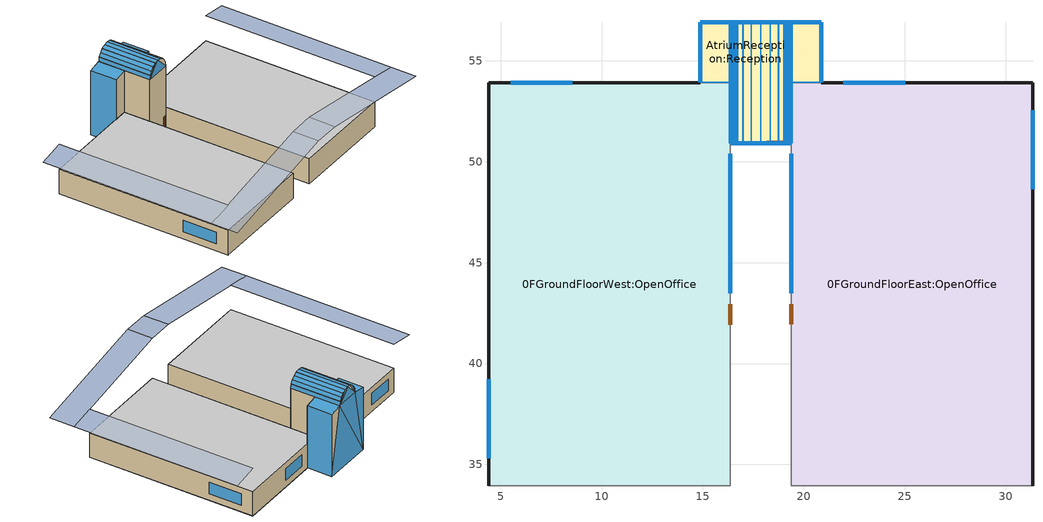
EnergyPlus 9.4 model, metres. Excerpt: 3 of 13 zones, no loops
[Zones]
0FGroundFloorEast:OpenOffice
 floor ground (Project ground floor): 19.37,53.92 31.36,53.92 31.36,33.93 19.37,33.93 z0
 wall outside (Project wall): 31.36,33.93 31.36,53.92 20.87,53.92 z0:3
 wall to AtriumReception:Reception (Project partition): 20.87,53.92 19.37,53.92 19.37,50.93 z0:3
 wall to CoreCirculation:Circulation (Project partition): 19.37,50.93 19.37,33.93 z0:3
 wall to Block1:Zone1 (Project partition): 19.37,33.93 31.36,33.93 z0:3
 window inside x2 (Project internal glazing - 1002): 19.37,50.39 19.37,43.47 z0.54:2.46
 window x3 (Project external glazing - 1001): 31.36,48.63 31.36,52.55 z0.84:2.26
 window x2 (Project external glazing - 1001): 25.03,53.92 21.96,53.92 z0.84:2.26
 door inside (Project internal door): 19.37,42.93 19.37,41.93 z0:2
 ceiling to 1FFirstFloorEast:OpenOffice (Project internal floor_Rev): 19.37,33.94 31.36,33.94 31.36,53.92 19.37,53.92 z3
AtriumReception:Reception
 floor ground (Project ground floor): 19.37,56.92 20.86,56.92 20.86,53.93 19.37,53.93 z0; 16.37,53.93 19.37,53.93 19.37,50.93 16.37,50.93 z0; 14.88,56.92 19.37,56.92 19.37,53.93 14.88,53.93 z0
 wall outside (Project wall): 20.86,53.93 20.86,56.92 / 14.88,56.92 14.88,53.93 z0:7.75; 20.86,56.92,0 14.88,56.92,0 14.88,56.92,7.75 16.37,56.92,8 19.37,56.92,8 20.86,56.92,7.75; 19.36,56.92,8 16.38,56.92,8 16.46,56.92,8.49 16.66,56.92,8.88 16.99,56.92,9.21 17.41,56.92,9.43 17.87,56.92,9.5 18.33,56.92,9.43 18.75,56.92,9.21 19.08,56.92,8.88 19.28,56.92,8.49; 16.38,56.92,8 16.38,50.92,8 16.45,50.92,8.46 16.45,56.92,8.46; 16.45,56.92,8.46 16.45,50.92,8.46 16.46,50.92,8.49 16.46,56.92,8.49; 19.36,50.92,8 19.36,56.92,8 19.29,56.92,8.46 19.29,50.92,8.46; 19.29,50.92,8.46 19.29,56.92,8.46 19.28,56.92,8.49 19.28,50.92,8.49
 wall to 1FFirstFloorEast:OpenOffice (Project partition_Rev): 19.37,50.93 19.37,53.92 z3:8; 19.37,53.92,3 20.87,53.92,3 20.87,53.92,7.75 19.37,53.92,8
 wall to 1FFirstFloorWest:OpenOffice (Project partition_Rev): 16.37,53.92 16.37,50.93 z3:8; 14.87,53.92,3 16.37,53.92,3 16.37,53.92,8 14.87,53.92,7.75
 wall to 0FGroundFloorWest:OpenOffice (Project partition_Rev): 14.87,53.92 16.37,53.92 16.37,50.93 z0:3
 wall to CoreCirculation:Circulation (Project partition_Rev): 16.37,50.93 19.37,50.93 z0:8
 wall to CoreCirculation:Circulation (Project partition): 16.38,50.92,8 19.36,50.92,8 19.28,50.92,8.49 19.08,50.92,8.88 18.75,50.92,9.21 18.33,50.92,9.43 17.87,50.92,9.5 17.41,50.92,9.43 16.99,50.92,9.21 16.66,50.92,8.88 16.46,50.92,8.49
 window inside x2 (Project internal glazing - 1002): 16.39,50.92,8.01 17.87,50.92,9.5 17.41,50.92,9.42; 16.39,50.92,8.01 17.41,50.92,9.42 16.99,50.92,9.21; 16.39,50.92,8.01 16.98,50.92,9.2 16.46,50.92,8.49
 window inside (Project internal glazing - 1002): 16.39,50.92,8 19.36,50.92,8 17.87,50.92,9.5
 window (Project external glazing - 1001): 20.86,53.94 20.86,56.92 / 14.88,56.92 14.88,53.94 z0:7.75; 20.86,56.92,0 14.89,56.92,0 19.37,56.92,8; 14.89,56.92,0.01 16.37,56.92,8 19.37,56.92,8; 19.36,56.92,8 16.39,56.92,8 17.87,56.92,9.5; 16.38,56.92,8 16.38,50.93,8 16.45,50.93,8.46 16.45,56.92,8.46; 19.36,50.93,8 19.36,56.92,8 19.29,56.92,8.46 19.29,50.93,8.46
 window x2 (Project external glazing - 1001): 14.88,56.92,0.01 14.88,56.92,7.75 16.37,56.92,8; 16.39,56.92,8.01 16.99,56.92,9.21 17.41,56.92,9.42; 16.39,56.92,8.01 16.46,56.92,8.49 16.98,56.92,9.2; 19.35,56.92,8.01 17.87,56.92,9.5 18.33,56.92,9.42
 window (Project roof glazing - 1003): 16.46,56.92,8.5 16.46,50.93,8.5 16.66,50.93,8.88 16.66,56.92,8.88; 19.28,50.93,8.5 19.28,56.92,8.5 19.09,56.92,8.88 19.09,50.93,8.88
 door inside (Project internal door_Rev): 18.17,50.93 19.26,50.93 z0:2
 roof outside (Project pitched roof): 20.86,53.93,7.75 20.86,56.92,7.75 19.37,56.92,8 19.37,53.93,8; 14.88,56.92,7.75 14.88,53.93,7.75 16.37,53.93,8 16.37,56.92,8; 17.41,56.92,9.43 17.41,50.92,9.43 17.87,50.92,9.5 17.87,56.92,9.5; 16.99,56.92,9.21 16.99,50.92,9.21 17.41,50.92,9.43 17.41,56.92,9.43; 16.66,56.92,8.88 16.66,50.92,8.88 16.99,50.92,9.21 16.99,56.92,9.21; 16.46,56.92,8.49 16.46,50.92,8.49 16.66,50.92,8.88 16.66,56.92,8.88; 19.28,50.92,8.49 19.28,56.92,8.49 19.08,56.92,8.88 19.08,50.92,8.88; 19.08,50.92,8.88 19.08,56.92,8.88 18.75,56.92,9.21 18.75,50.92,9.21; 18.75,50.92,9.21 18.75,56.92,9.21 18.33,56.92,9.43 18.33,50.92,9.43; 18.33,50.92,9.43 18.33,56.92,9.43 17.87,56.92,9.5 17.87,50.92,9.5
 skylight (Project roof glazing - 1003): 20.86,53.94,7.75 20.86,56.92,7.75 19.37,56.92,8 19.37,53.94,8; 14.88,56.92,7.75 14.88,53.94,7.75 16.37,53.94,8 16.37,56.92,8; 17.41,56.92,9.43 17.41,50.93,9.43 17.87,50.93,9.5 17.87,56.92,9.5; 16.99,56.92,9.21 16.99,50.93,9.21 17.41,50.93,9.43 17.41,56.92,9.43; 16.66,56.92,8.88 16.66,50.93,8.88 16.99,50.93,9.21 16.99,56.92,9.21; 19.08,50.93,8.88 19.08,56.92,8.88 18.76,56.92,9.21 18.76,50.93,9.21; 18.75,50.93,9.21 18.75,56.92,9.21 18.34,56.92,9.43 18.34,50.93,9.43; 18.33,50.93,9.43 18.33,56.92,9.43 17.87,56.92,9.5 17.87,50.93,9.5
0FGroundFloorWest:OpenOffice
 floor ground (Project ground floor): 4.38,53.92 16.37,53.92 16.37,33.93 4.38,33.93 z0
 wall outside (Project wall): 14.87,53.92 4.38,53.92 4.38,33.93 z0:3
 wall to Block1:Zone1 (Project partition): 4.38,33.93 16.37,33.93 z0:3
 wall to CoreCirculation:Circulation (Project partition): 16.37,33.93 16.37,50.93 z0:3
 window x3 (Project external glazing - 1001): 4.38,39.23 4.38,35.31 z0.84:2.26
 window inside x2 (Project internal glazing - 1002): 16.37,43.47 16.37,50.39 z0.54:2.46
 window x2 (Project external glazing - 1001): 8.54,53.92 5.47,53.92 z0.84:2.26
 door inside (Project internal door): 16.37,41.93 16.37,42.93 z0.05:2.05
 ceiling to 1FFirstFloorWest:OpenOffice (Project internal floor_Rev): 4.38,33.94 16.37,33.94 16.37,53.92 4.38,53.92 z3
shading: 34.33,33.93,5.51 34.33,53.93,5.51 31.37,53.93,6 31.37,33.93,6; 19.37,33.93,8 19.37,30.93,8 34.33,30.93,5.51 34.33,33.93,5.51; 19.37,33.93 16.37,33.93 16.37,30.93 19.37,30.93 z8; 1.41,53.93,5.51 1.41,33.93,5.51 4.37,33.93,6 4.37,53.93,6; 1.41,33.93,5.51 1.41,30.93,5.51 16.37,30.93,8 16.37,33.93,8
[Site:Location]
Site (01-01:31-12)  (01-01:31-12): Latitude=1.37; Longitude=103.98; Time Zone=7; Elevation {m}=16
[Site:GroundTemperature:BuildingSurface]
14, 14, 14, 14, 14, 14, 14, 14, 14, 14, 14, 14
[Site:GroundTemperature:Deep]
14, 14, 14, 14, 14, 14, 14, 14, 14, 14, 14, 14
[Site:GroundTemperature:Shallow]
14, 14, 14, 14, 14, 14, 14, 14, 14, 14, 14, 14
[Site:GroundTemperature:FCfactorMethod]
January FCfactorMethod ground temperature {C}=27.55; Februry FCfactorMethod ground temperature {C}=28.03; March FCfactorMethod ground temperature {C}=28.32; April FCfactorMethod ground temperature {C}=28.42; May FCfactorMethod ground temperature {C}=28.26; June FCfactorMethod ground temperature {C}=27.88; July FCfactorMethod ground temperature {C}=27.4; August FCfactorMethod ground temperature {C}=26.92; September FCfactorMethod ground temperature {C}=26.59; October FCfactorMethod ground temperature {C}=26.51; November FCfactorMethod ground temperature {C}=26.68; December FCfactorMethod ground temperature {C}=27.05
[Site:GroundReflectance]
0.2, 0.2, 0.2, 0.2, 0.2, 0.2, 0.2, 0.2, 0.2, 0.2, 0.2, 0.2
[Site:GroundReflectance:SnowModifier]
1, 1
[SizingPeriod:DesignDay] Day of Month=15; Humidity Condition Type=WetBulb; Barometric Pressure {N/M**2}=101132.9; Wind Direction {Degrees N=0, S=180}=0; Rain Indicator=No; Snow on ground indicator=No; Daylight Savings Time Indicator=No
Name | Month | Day Type -- used for schedules | Maximum Dry-Bulb Temperature {C} | Daily Dry-Bulb Temperature Range {C} | Wetbulb at Maximum Dry-Bulb{C} | Wind Speed {m/s} | Solar Model Indicator | Clearness {0.0 to 1.2} | Max Dry-Bulb {C} | Daily Temp Range {C} | Wet-Bulb at Max {C} | Wind Speed {M/Sec} | Clearness {0.0 to 1.2} - gives no sun (but does include long wave radiant heat exchange with sky)
Summer Design Day in Site (01-01:31-12) Jul | 7 | SummerDesignDay | 33.2 | 5.8 | 26.4 | 0 | ASHRAEClearSky | 0.98
Winter Design Day in Site (01-01:31-12) | 1 | WinterDesignDay |  |  |  |  |  |  | 23.1 | 0 | 23.1 | 8.2 | 0
[Building]
Building: North Axis=0; Terrain=Suburbs; Loads Convergence Tolerance=.04; Temperature Convergence Tolerance=.4; Solar Distribution=FullExterior; Maximum number of warmup days=25; Minimum number of warmup days=6
[Site:WaterMainsTemperature]
Calculation Method=Correlation; Annual Average Outdoor Air Temperature=10; Maximum Difference In Monthly Average Outdoor Air Temperatures=20
[Material:NoMass] Roughness=Rough; Resistance {m2-K/w}=.15; Thermal Emittance=0.9; Solar Absorptance=0.7; Visible Absorptance=0.7
3_RVAL_2; 4_RVAL_2
[Construction]
Project internal floor_Rev: Cast Concrete (Dense)_.01, Cast Concrete (Dense)_.05
Project partition: Gypsum Plasterboard_.025, 3_RVAL_2, Gypsum Plasterboard_.025
Project partition_Rev: Gypsum Plasterboard_.025, 4_RVAL_2, Gypsum Plasterboard_.025
Project wall: Brickwork Outer_.1, XPS Extruded Polystyrene  - CO2 Blowing_.0795, Concrete Block (Medium)_.1, Gypsum Plastering_.013
Project pitched roof: Clay Tile (roofing)_.025, MW Stone Wool (rolls)_.2423, Roofing Felt_.005
Project internal door; Project internal door_Rev: Painted Oak_.035
Project external glazing - 1001: 38, 1002, 2
Project internal glazing - 1002; Project roof glazing - 1003: 2, 1001, 2, 1001, 2
[WindowMaterial:Gas] Gas type (Air - Argon - Krypton - Xenon - SF6 - Custom)=Air
Name | Thickness {m}
1001 | .006
1002 | .013
[WindowMaterial:Glazing] Optical data type {SpectralAverage or Spectral}=SpectralAverage; Thickness {m}=.003; IR transmittance at normal incidence=0; IR emissivity: front side=.84; Conductivity {W/m-K}=.9; Dirt Correction Factor for Solar and Visible Transmittance=1
Name | Solar transmittance at normal incidence | Solar reflectance at normal incidence: front side | Solar reflectance at normal incidence: back side | Visible transmittance at normal incidence | Visible reflectance at normal incidence: front side | Visible reflectance at normal incidence: back side | IR emissivity: back side
2 | .837 | .075 | .075 | .898 | .081 | .081 | .84
38 | .74 | .09 | .1 | .82 | .11 | .12 | .2
[Material] Roughness=Rough; Thermal Emittance=0.9
Name | Thickness {m} | Conductivity {w/m-K} | Density {kg/m3} | Specific Heat {J/kg-K} | Solar Absorptance | Visible Absorptance
Cast Concrete (Dense)_.05 | .05 | 1.4 | 2100 | 840 | 0.6 | 0.6
Cast Concrete (Dense)_.01 | .01 | 1.4 | 2100 | 840 | 0.6 | 0.6
Gypsum Plasterboard_.025 | .025 | 0.25 | 900 | 1000 | 0.5 | 0.5
Brickwork Outer_.1 | .1 | 0.84 | 1700 | 800 | 0.7 | 0.7
XPS Extruded Polystyrene  - CO2 Blowing_.0795 | .0795 | 0.034 | 35 | 1400 | 0.6 | 0.6
Concrete Block (Medium)_.1 | .1 | 0.51 | 1400 | 1000 | 0.6 | 0.6
Gypsum Plastering_.013 | .013 | 0.4 | 1000 | 1000 | 0.5 | 0.5
Clay Tile (roofing)_.025 | .025 | 1 | 2000 | 800 | 0.7 | 0.7
MW Stone Wool (rolls)_.2423 | .2423 | 0.04 | 30 | 840 | 0.6 | 0.6
Roofing Felt_.005 | .005 | 0.19 | 960 | 837 | 0.8 | 0.8
Urea Formaldehyde Foam_.1327 | .1327 | 0.04 | 10 | 1400 | 0.6 | 0.6
Cast Concrete_.1 | .1 | 1.13 | 2000 | 1000 | 0.6 | 0.6
Floor/Roof Screed_.07 | .07 | 0.41 | 1200 | 840 | 0.73 | 0.73
Timber Flooring_.013 | .013 | 0.14 | 650 | 1200 | 0.78 | 0.78
Painted Oak_.035 | .035 | 0.19 | 700 | 2390 | 0.5 | 0.5
[Construction:InternalSource]
Project ground floor: 3, 3, 1, .5, Urea Formaldehyde Foam_.1327, Cast Concrete_.1, Floor/Roof Screed_.07, Timber Flooring_.013
[Zone] Relative North (to building)=0; Zone Type=1; Zone multiplier=1; Zone inside convection algorithm=TARP; Part Of Total Floor Area=Yes
Name | Zone volume | Floor Area
0FGroundFloorWest:OpenOffice; 0FGroundFloorEast:OpenOffice | 719.0852 | 239.6951
AtriumReception:Reception | 234.7355 | 26.8802
[PEOPLE] Number of People Calculation Method=People/Area; radiant fraction=.3; User Specified Sensible Fraction=AutoCalculate; CO2 generation rate per unit of activity level (units m3/s-W=3.82e-08; Enable ASHRAE 55 comfort warnings=No; MRT Calculation Type=ZoneAveraged; Work Efficiency SCHEDULE Name (0.0-1.0,real)=Work efficiency; Clothing Insulation Calculation Method=ClothingInsulationSchedule; Air Velocity SCHEDULE Name (units m/s, real)=Default Air Velocity for Comfort Calculations
Name | Zone | Number of People SCHEDULE | People per Zone Floor Area | Activity level SCHEDULE Name (units W/person, real) | Clothing Insulation SCHEDULE Name (real)
People 0FGroundFloorWest:OpenOffice | 0FGroundFloorWest:OpenOffice | Office_OpenOff_Occ | .111 | Activity Schedule 24388 | Clothing Schedule 24388
People 0FGroundFloorEast:OpenOffice | 0FGroundFloorEast:OpenOffice | Office_OpenOff_Occ | .111 | Activity Schedule 24404 | Clothing Schedule 24404
People AtriumReception:Reception | AtriumReception:Reception | Office_Reception_Occ | .11 | Activity Schedule 24436 | Clothing Schedule 24436
[Lights] Design Level calculation method=Watts/Area; Return Air Fraction=0; Radiant fraction=.42; Fraction Visible=.18; Fraction Replaceable=1
Name | Zone | Lighting SCHEDULE | Watts per Zone Area {W/m2} | LightsEndUseKey
0FGroundFloorWest:OpenOffice General lighting | 0FGroundFloorWest:OpenOffice | Office_OpenOff_Light | 20 | ELECTRIC EQUIPMENT#0FGroundFloorWest:OpenOffice#GeneralLights
0FGroundFloorEast:OpenOffice General lighting | 0FGroundFloorEast:OpenOffice | Office_CellOff_Light | 20 | ELECTRIC EQUIPMENT#0FGroundFloorEast:OpenOffice#GeneralLights
AtriumReception:Reception General lighting | AtriumReception:Reception | Office_Reception_Light | 10 | ELECTRIC EQUIPMENT#AtriumReception:Reception#GeneralLights
[OtherEquipment] Fuel Type=Electricity; Design Level calculation method=Watts/Area; Latent fraction=0; Radiant fraction=.2; Fraction Lost=0; Carbon Dioxide Generation Rate=0; End-use category=General
Name | Zone | Equipment SCHEDULE | Watts per Zone Area {watts/m2}
0FGroundFloorWest:OpenOffice Equipment gain | 0FGroundFloorWest:OpenOffice | Office_OpenOff_Equip | 11.77
0FGroundFloorEast:OpenOffice Equipment gain | 0FGroundFloorEast:OpenOffice | Office_OpenOff_Equip | 11.77
AtriumReception:Reception Equipment gain | AtriumReception:Reception | Office_Reception_Equip | 5
[ZoneInfiltration:DesignFlowRate] Infiltration SCHEDULE=On 24/7; Design Volume Flow Rate calculation method=Flow/zone; Constant Term Coefficient=1; Temperature Term Coefficient=0; Velocity Term Coefficient=0; Velocity Squared Term Coefficient=0
Name | Zone | Design Volume Flow Rate (m3/s)
0FGroundFloorWest:OpenOffice Infiltration | 0FGroundFloorWest:OpenOffice | .139822
0FGroundFloorEast:OpenOffice Infiltration | 0FGroundFloorEast:OpenOffice | .139822
AtriumReception:Reception Infiltration | AtriumReception:Reception | .045643
[Schedule:Compact]
Work efficiency: Any Number, Through: 12/31, For: AllDays, Until: 24:00, 0
On 24/7: Any Number, Through: 12/31, For: AllDays, Until: 24:00, 1
Office_CellOff_Light; Office_OpenOff_Light: Fraction, Through: 31 Dec, For: Weekdays SummerDesignDay, Until: 07:00, 0, Until: 19:00, 1, Until: 24:00, 0, For: Weekends, Until: 24:00, 0, For: Holidays, Until: 24:00, 0, For: WinterDesignDay AllOtherDays, Until: 24:00, 0
Office_Reception_Occ: Fraction, Through: 31 Dec, For: Weekdays SummerDesignDay, Until: 07:00, 0, Until: 08:00, 0.25, Until: 09:00, 0.5, Until: 12:00, 1, Until: 14:00, 0.75, Until: 17:00, 1, Until: 24:00, 0, For: Weekends, Until: 24:00, 0, For: Holidays, Until: 24:00, 0, For: WinterDesignDay AllOtherDays, Until: 24:00, 0
Office_Reception_Equip: Fraction, Through: 31 Dec, For: Weekdays SummerDesignDay, Until: 07:00, 0.05, Until: 17:00, 1, Until: 24:00, 0.05, For: Weekends, Until: 24:00, 0.05, For: Holidays, Until: 24:00, 0.05, For: WinterDesignDay AllOtherDays, Until: 24:00, 0
Office_Reception_Light: Fraction, Through: 31 Dec, For: Weekdays SummerDesignDay, Until: 07:00, 0, Until: 17:00, 1, Until: 24:00, 0, For: Weekends, Until: 24:00, 0, For: Holidays, Until: 24:00, 0, For: WinterDesignDay AllOtherDays, Until: 24:00, 0
Office_OpenOff_Occ: Fraction, Through: 31 Dec, For: Weekdays SummerDesignDay, Until: 07:00, 0, Until: 08:00, 0.25, Until: 09:00, 0.5, Until: 12:00, 1, Until: 14:00, 0.75, Until: 17:00, 1, Until: 18:00, 0.5, Until: 19:00, 0.25, Until: 24:00, 0, For: Weekends, Until: 24:00, 0, For: Holidays, Until: 24:00, 0, For: WinterDesignDay AllOtherDays, Until: 24:00, 0
Office_OpenOff_Equip: Fraction, Through: 31 Dec, For: Weekdays SummerDesignDay, Until: 07:00, 0.05394, Until: 20:00, 1, Until: 24:00, 0.05394, For: Weekends, Until: 24:00, 0.05394, For: Holidays, Until: 24:00, 0.05394, For: WinterDesignDay AllOtherDays, Until: 24:00, 0
Default Air Velocity for Comfort Calculations: Any Number, Through: 12/31, For: AllDays, Until: 24:00, 0.137
Activity Schedule 24388; Activity Schedule 24404: Any Number, Through: 12/31, For: AllDays, Until: 24:00, 110.7
Clothing Schedule 24388; Clothing Schedule 24404; Clothing Schedule 24436: Any Number, Through: 4/1, For: AllDays, Until: 24:00, 1, Through: 9/30, For: AllDays, Until: 24:00, .5, Through: 12/31, For: AllDays, Until: 24:00, 1
Activity Schedule 24436: Any Number, Through: 12/31, For: AllDays, Until: 24:00, 126
